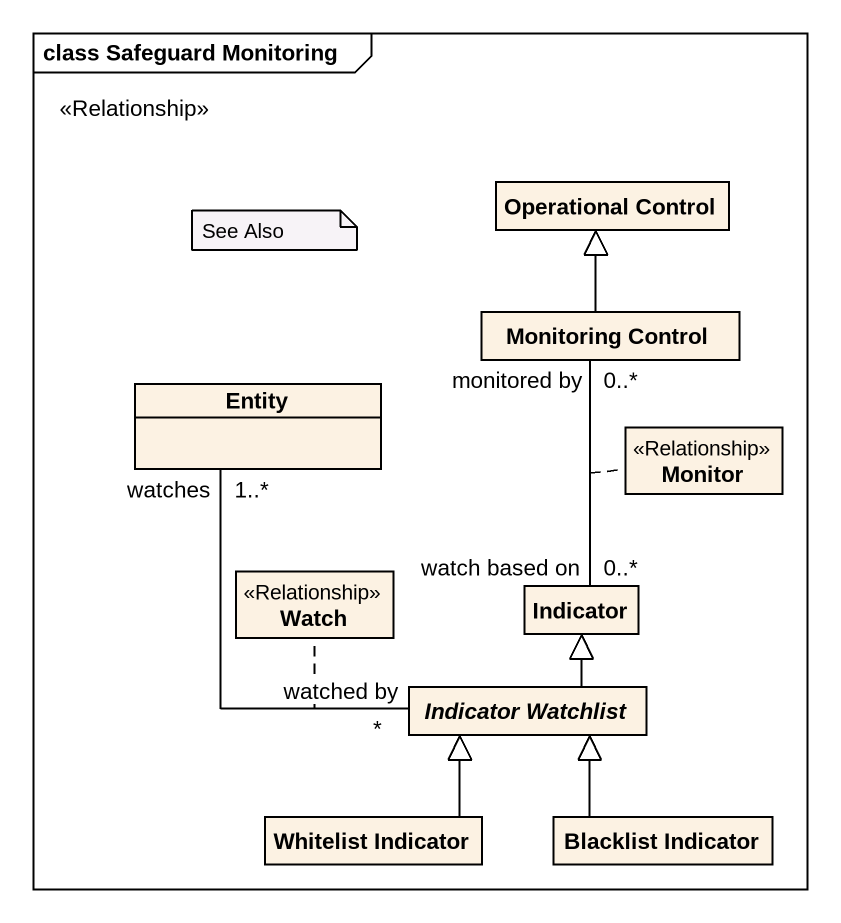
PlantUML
@startuml
mainframe class Safeguard Monitoring
hide circle
hide empty members
class "Operational Control" as Operational_Control
class "Monitoring Control" as Monitoring_Control
class "Entity" as Entity_
class Monitor <<Relationship>>
class Watch <<Relationship>>
class Indicator
abstract class "Indicator Watchlist" as Indicator_Watchlist
class "Whitelist Indicator" as Whitelist_Indicator
class "Blacklist Indicator" as Blacklist_Indicator
Monitoring_Control -up-|> Operational_Control
Monitoring_Control "monitored by\n0..*" -- "watch based on\n0..*" Indicator
(Monitoring_Control, Indicator) .. Monitor
Indicator_Watchlist "watched by\n*" -up- "watches\n1..*" Entity_ : <<Relationship>>
(Indicator_Watchlist, Entity_) .. Watch
Indicator_Watchlist -up-|> Indicator
Whitelist_Indicator -up-|> Indicator_Watchlist
Blacklist_Indicator -up-|> Indicator_Watchlist
note as N1
  See Also
end note
@enduml
